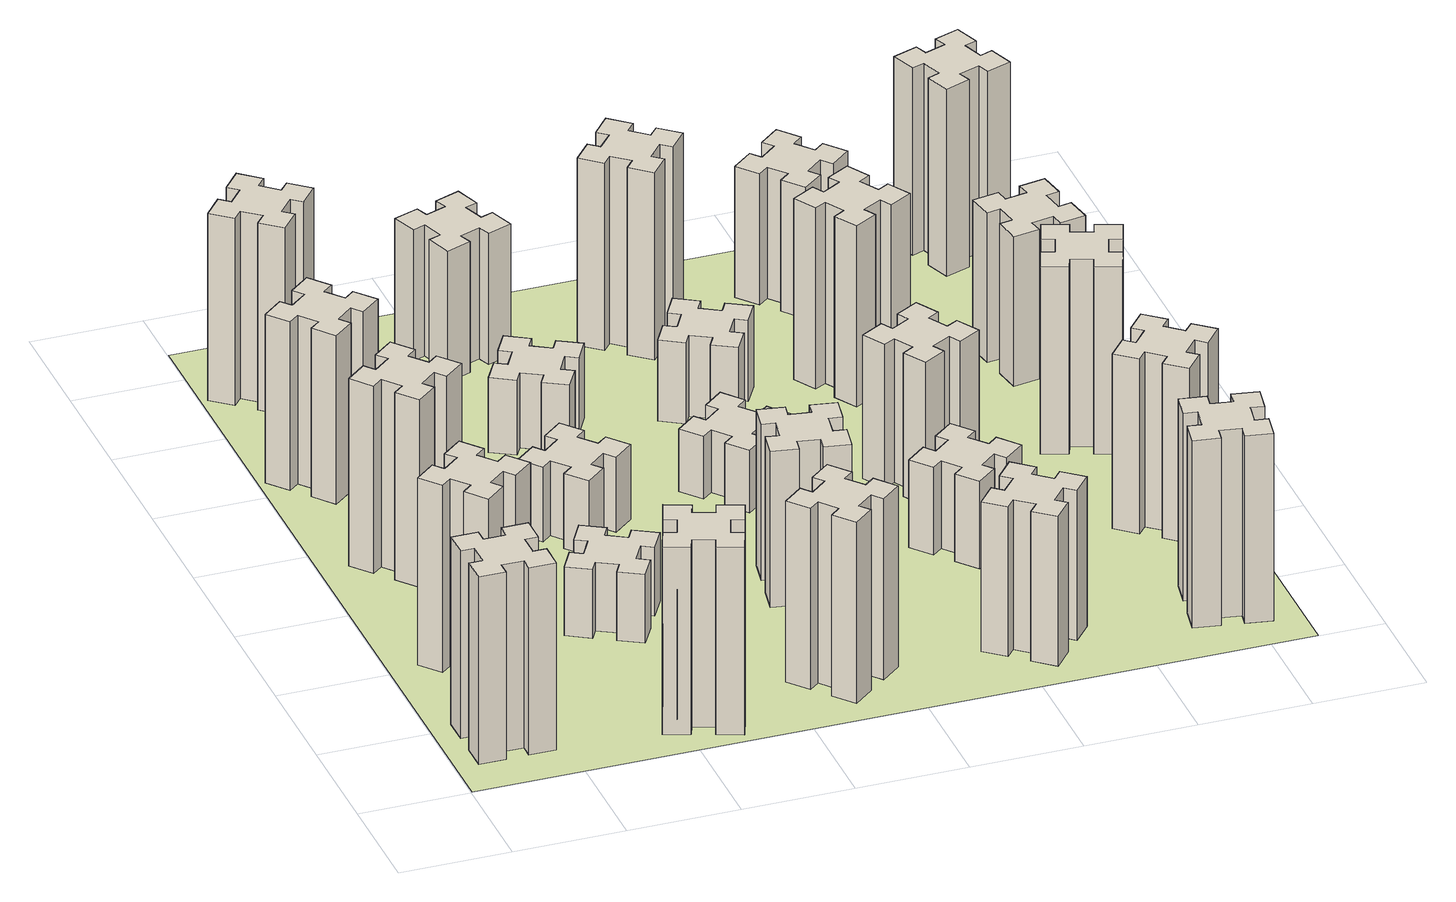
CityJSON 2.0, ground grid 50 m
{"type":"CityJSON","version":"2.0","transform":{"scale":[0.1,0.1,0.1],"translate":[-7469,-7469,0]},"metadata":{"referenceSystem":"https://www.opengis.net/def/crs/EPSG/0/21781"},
"CityObjects":{
"building1":{"type":"Building","attributes":{"class":"1000","function":"1000","usage":"1000","yearOfConstruction":2016,"roofType":"1000","measuredHeight":90,"storeysAboveGround":30,"storeysBelowGround":0},"geometry":[{"type":"Solid","lod":"1","boundaries":[[[[0,1,2,3,4,5,6,7,8,9,10,11,12,13,14,15,16,17,18,19]],[[17,16,20,21]],[[16,15,22,20]],[[15,14,23,22]],[[14,13,24,23]],[[13,12,25,24]],[[12,11,26,25]],[[11,10,27,26]],[[10,9,28,27]],[[9,8,29,28]],[[8,7,30,29]],[[7,6,31,30]],[[6,5,32,31]],[[5,4,33,32]],[[4,3,34,33]],[[3,2,35,34]],[[2,1,36,35]],[[1,0,37,36]],[[0,19,38,37]],[[19,18,39,38]],[[18,17,21,39]],[[24,25,26,27,28,29,30,31,32,33,34,35,36,37,38,39,21,20,22,23]]]]}]},
"building2":{"type":"Building","attributes":{"class":"1000","function":"1000","usage":"1000","yearOfConstruction":2016,"roofType":"1000","measuredHeight":90,"storeysAboveGround":30,"storeysBelowGround":0},"geometry":[{"type":"Solid","lod":"1","boundaries":[[[[40,41,42,43,44,45,46,47,48,49,50,51,52,53,54,55,56,57,58,59]],[[57,56,60,61]],[[56,55,62,60]],[[55,54,63,62]],[[54,53,64,63]],[[53,52,65,64]],[[52,51,66,65]],[[51,50,67,66]],[[50,49,68,67]],[[49,48,69,68]],[[48,47,70,69]],[[47,46,71,70]],[[46,45,72,71]],[[45,44,73,72]],[[44,43,74,73]],[[43,42,75,74]],[[42,41,76,75]],[[41,40,77,76]],[[40,59,78,77]],[[59,58,79,78]],[[58,57,61,79]],[[64,65,66,67,68,69,70,71,72,73,74,75,76,77,78,79,61,60,62,63]]]]}]},
"building3":{"type":"Building","attributes":{"class":"1000","function":"1000","usage":"1000","yearOfConstruction":2016,"roofType":"1000","measuredHeight":90,"storeysAboveGround":30,"storeysBelowGround":0},"geometry":[{"type":"Solid","lod":"1","boundaries":[[[[80,81,82,83,84,85,86,87,88,89,90,91,92,93,94,95,96,97,98,99]],[[97,96,100,101]],[[96,95,102,100]],[[95,94,103,102]],[[94,93,104,103]],[[93,92,105,104]],[[92,91,106,105]],[[91,90,107,106]],[[90,89,108,107]],[[89,88,109,108]],[[88,87,110,109]],[[87,86,111,110]],[[86,85,112,111]],[[85,84,113,112]],[[84,83,114,113]],[[83,82,115,114]],[[82,81,116,115]],[[81,80,117,116]],[[80,99,118,117]],[[99,98,119,118]],[[98,97,101,119]],[[104,105,106,107,108,109,110,111,112,113,114,115,116,117,118,119,101,100,102,103]]]]}]},
"building4":{"type":"Building","attributes":{"class":"1000","function":"1000","usage":"1000","yearOfConstruction":2016,"roofType":"1000","measuredHeight":81,"storeysAboveGround":30,"storeysBelowGround":0},"geometry":[{"type":"Solid","lod":"1","boundaries":[[[[120,121,122,123,124,125,126,127,128,129,130,131,132,133,134,135,136,137,138,139]],[[137,136,140,141]],[[136,135,142,140]],[[135,134,143,142]],[[134,133,144,143]],[[133,132,145,144]],[[132,131,146,145]],[[131,130,147,146]],[[130,129,148,147]],[[129,128,149,148]],[[128,127,150,149]],[[127,126,151,150]],[[126,125,152,151]],[[125,124,153,152]],[[124,123,154,153]],[[123,122,155,154]],[[122,121,156,155]],[[121,120,157,156]],[[120,139,158,157]],[[139,138,159,158]],[[138,137,141,159]],[[144,145,146,147,148,149,150,151,152,153,154,155,156,157,158,159,141,140,142,143]]]]}]},
"building5":{"type":"Building","attributes":{"class":"1000","function":"1000","usage":"1000","yearOfConstruction":2016,"roofType":"1000","measuredHeight":90,"storeysAboveGround":30,"storeysBelowGround":0},"geometry":[{"type":"Solid","lod":"1","boundaries":[[[[160,161,162,163,164,165,166,167,168,169,170,171,172,173,174,175,176,177,178,179]],[[177,176,180,181]],[[176,175,182,180]],[[175,174,183,182]],[[174,173,184,183]],[[173,172,185,184]],[[172,171,186,185]],[[171,170,187,186]],[[170,169,188,187]],[[169,168,189,188]],[[168,167,190,189]],[[167,166,191,190]],[[166,165,192,191]],[[165,164,193,192]],[[164,163,194,193]],[[163,162,195,194]],[[162,161,196,195]],[[161,160,197,196]],[[160,179,198,197]],[[179,178,199,198]],[[178,177,181,199]],[[184,185,186,187,188,189,190,191,192,193,194,195,196,197,198,199,181,180,182,183]]]]}]},
"building6":{"type":"Building","attributes":{"class":"1000","function":"1000","usage":"1000","yearOfConstruction":2016,"roofType":"1000","measuredHeight":90,"storeysAboveGround":30,"storeysBelowGround":0},"geometry":[{"type":"Solid","lod":"1","boundaries":[[[[200,201,202,203,204,205,206,207,208,209,210,211,212,213,214,215,216,217,218,219]],[[217,216,220,221]],[[216,215,222,220]],[[215,214,223,222]],[[214,213,224,223]],[[213,212,225,224]],[[212,211,226,225]],[[211,210,227,226]],[[210,209,228,227]],[[209,208,229,228]],[[208,207,230,229]],[[207,206,231,230]],[[206,205,232,231]],[[205,204,233,232]],[[204,203,234,233]],[[203,202,235,234]],[[202,201,236,235]],[[201,200,237,236]],[[200,219,238,237]],[[219,218,239,238]],[[218,217,221,239]],[[224,225,226,227,228,229,230,231,232,233,234,235,236,237,238,239,221,220,222,223]]]]}]},
"building7":{"type":"Building","attributes":{"class":"1000","function":"1000","usage":"1000","yearOfConstruction":2016,"roofType":"1000","measuredHeight":33,"storeysAboveGround":30,"storeysBelowGround":0},"geometry":[{"type":"Solid","lod":"1","boundaries":[[[[240,241,242,243,244,245,246,247,248,249,250,251,252,253,254,255,256,257,258,259]],[[257,256,260,261]],[[256,255,262,260]],[[255,254,263,262]],[[254,253,264,263]],[[253,252,265,264]],[[252,251,266,265]],[[251,250,267,266]],[[250,249,268,267]],[[249,248,269,268]],[[248,247,270,269]],[[247,246,271,270]],[[246,245,272,271]],[[245,244,273,272]],[[244,243,274,273]],[[243,242,275,274]],[[242,241,276,275]],[[241,240,277,276]],[[240,259,278,277]],[[259,258,279,278]],[[258,257,261,279]],[[264,265,266,267,268,269,270,271,272,273,274,275,276,277,278,279,261,260,262,263]]]]}]},
"building8":{"type":"Building","attributes":{"class":"1000","function":"1000","usage":"1000","yearOfConstruction":2016,"roofType":"1000","measuredHeight":36,"storeysAboveGround":30,"storeysBelowGround":0},"geometry":[{"type":"Solid","lod":"1","boundaries":[[[[280,281,282,283,284,285,286,287,288,289,290,291,292,293,294,295,296,297,298,299]],[[297,296,300,301]],[[296,295,302,300]],[[295,294,303,302]],[[294,293,304,303]],[[293,292,305,304]],[[292,291,306,305]],[[291,290,307,306]],[[290,289,308,307]],[[289,288,309,308]],[[288,287,310,309]],[[287,286,311,310]],[[286,285,312,311]],[[285,284,313,312]],[[284,283,314,313]],[[283,282,315,314]],[[282,281,316,315]],[[281,280,317,316]],[[280,299,318,317]],[[299,298,319,318]],[[298,297,301,319]],[[304,305,306,307,308,309,310,311,312,313,314,315,316,317,318,319,301,300,302,303]]]]}]},
"building9":{"type":"Building","attributes":{"class":"1000","function":"1000","usage":"1000","yearOfConstruction":2016,"roofType":"1000","measuredHeight":87,"storeysAboveGround":30,"storeysBelowGround":0},"geometry":[{"type":"Solid","lod":"1","boundaries":[[[[320,321,322,323,324,325,326,327,328,329,330,331,332,333,334,335,336,337,338,339]],[[337,336,340,341]],[[336,335,342,340]],[[335,334,343,342]],[[334,333,344,343]],[[333,332,345,344]],[[332,331,346,345]],[[331,330,347,346]],[[330,329,348,347]],[[329,328,349,348]],[[328,327,350,349]],[[327,326,351,350]],[[326,325,352,351]],[[325,324,353,352]],[[324,323,354,353]],[[323,322,355,354]],[[322,321,356,355]],[[321,320,357,356]],[[320,339,358,357]],[[339,338,359,358]],[[338,337,341,359]],[[344,345,346,347,348,349,350,351,352,353,354,355,356,357,358,359,341,340,342,343]]]]}]},
"building10":{"type":"Building","attributes":{"class":"1000","function":"1000","usage":"1000","yearOfConstruction":2016,"roofType":"1000","measuredHeight":36,"storeysAboveGround":30,"storeysBelowGround":0},"geometry":[{"type":"Solid","lod":"1","boundaries":[[[[360,361,362,363,364,365,366,367,368,369,370,371,372,373,374,375,376,377,378,379]],[[377,376,380,381]],[[376,375,382,380]],[[375,374,383,382]],[[374,373,384,383]],[[373,372,385,384]],[[372,371,386,385]],[[371,370,387,386]],[[370,369,388,387]],[[369,368,389,388]],[[368,367,390,389]],[[367,366,391,390]],[[366,365,392,391]],[[365,364,393,392]],[[364,363,394,393]],[[363,362,395,394]],[[362,361,396,395]],[[361,360,397,396]],[[360,379,398,397]],[[379,378,399,398]],[[378,377,381,399]],[[384,385,386,387,388,389,390,391,392,393,394,395,396,397,398,399,381,380,382,383]]]]}]},
"building11":{"type":"Building","attributes":{"class":"1000","function":"1000","usage":"1000","yearOfConstruction":2016,"roofType":"1000","measuredHeight":63,"storeysAboveGround":30,"storeysBelowGround":0},"geometry":[{"type":"Solid","lod":"1","boundaries":[[[[400,401,402,403,404,405,406,407,408,409,410,411,412,413,414,415,416,417,418,419]],[[417,416,420,421]],[[416,415,422,420]],[[415,414,423,422]],[[414,413,424,423]],[[413,412,425,424]],[[412,411,426,425]],[[411,410,427,426]],[[410,409,428,427]],[[409,408,429,428]],[[408,407,430,429]],[[407,406,431,430]],[[406,405,432,431]],[[405,404,433,432]],[[404,403,434,433]],[[403,402,435,434]],[[402,401,436,435]],[[401,400,437,436]],[[400,419,438,437]],[[419,418,439,438]],[[418,417,421,439]],[[424,425,426,427,428,429,430,431,432,433,434,435,436,437,438,439,421,420,422,423]]]]}]},
"building12":{"type":"Building","attributes":{"class":"1000","function":"1000","usage":"1000","yearOfConstruction":2016,"roofType":"1000","measuredHeight":75,"storeysAboveGround":30,"storeysBelowGround":0},"geometry":[{"type":"Solid","lod":"1","boundaries":[[[[440,441,442,443,444,445,446,447,448,449,450,451,452,453,454,455,456,457,458,459]],[[457,456,460,461]],[[456,455,462,460]],[[455,454,463,462]],[[454,453,464,463]],[[453,452,465,464]],[[452,451,466,465]],[[451,450,467,466]],[[450,449,468,467]],[[449,448,469,468]],[[448,447,470,469]],[[447,446,471,470]],[[446,445,472,471]],[[445,444,473,472]],[[444,443,474,473]],[[443,442,475,474]],[[442,441,476,475]],[[441,440,477,476]],[[440,459,478,477]],[[459,458,479,478]],[[458,457,461,479]],[[464,465,466,467,468,469,470,471,472,473,474,475,476,477,478,479,461,460,462,463]]]]}]},
"building13":{"type":"Building","attributes":{"class":"1000","function":"1000","usage":"1000","yearOfConstruction":2016,"roofType":"1000","measuredHeight":30,"storeysAboveGround":30,"storeysBelowGround":0},"geometry":[{"type":"Solid","lod":"1","boundaries":[[[[480,481,482,483,484,485,486,487,488,489,490,491,492,493,494,495,496,497,498,499]],[[497,496,500,501]],[[496,495,502,500]],[[495,494,503,502]],[[494,493,504,503]],[[493,492,505,504]],[[492,491,506,505]],[[491,490,507,506]],[[490,489,508,507]],[[489,488,509,508]],[[488,487,510,509]],[[487,486,511,510]],[[486,485,512,511]],[[485,484,513,512]],[[484,483,514,513]],[[483,482,515,514]],[[482,481,516,515]],[[481,480,517,516]],[[480,499,518,517]],[[499,498,519,518]],[[498,497,501,519]],[[504,505,506,507,508,509,510,511,512,513,514,515,516,517,518,519,501,500,502,503]]]]}]},
"building14":{"type":"Building","attributes":{"class":"1000","function":"1000","usage":"1000","yearOfConstruction":2016,"roofType":"1000","measuredHeight":72,"storeysAboveGround":30,"storeysBelowGround":0},"geometry":[{"type":"Solid","lod":"1","boundaries":[[[[520,521,522,523,524,525,526,527,528,529,530,531,532,533,534,535,536,537,538,539]],[[537,536,540,541]],[[536,535,542,540]],[[535,534,543,542]],[[534,533,544,543]],[[533,532,545,544]],[[532,531,546,545]],[[531,530,547,546]],[[530,529,548,547]],[[529,528,549,548]],[[528,527,550,549]],[[527,526,551,550]],[[526,525,552,551]],[[525,524,553,552]],[[524,523,554,553]],[[523,522,555,554]],[[522,521,556,555]],[[521,520,557,556]],[[520,539,558,557]],[[539,538,559,558]],[[538,537,541,559]],[[544,545,546,547,548,549,550,551,552,553,554,555,556,557,558,559,541,540,542,543]]]]}]},
"building15":{"type":"Building","attributes":{"class":"1000","function":"1000","usage":"1000","yearOfConstruction":2016,"roofType":"1000","measuredHeight":39,"storeysAboveGround":30,"storeysBelowGround":0},"geometry":[{"type":"Solid","lod":"1","boundaries":[[[[560,561,562,563,564,565,566,567,568,569,570,571,572,573,574,575,576,577,578,579]],[[577,576,580,581]],[[576,575,582,580]],[[575,574,583,582]],[[574,573,584,583]],[[573,572,585,584]],[[572,571,586,585]],[[571,570,587,586]],[[570,569,588,587]],[[569,568,589,588]],[[568,567,590,589]],[[567,566,591,590]],[[566,565,592,591]],[[565,564,593,592]],[[564,563,594,593]],[[563,562,595,594]],[[562,561,596,595]],[[561,560,597,596]],[[560,579,598,597]],[[579,578,599,598]],[[578,577,581,599]],[[584,585,586,587,588,589,590,591,592,593,594,595,596,597,598,599,581,580,582,583]]]]}]},
"building16":{"type":"Building","attributes":{"class":"1000","function":"1000","usage":"1000","yearOfConstruction":2016,"roofType":"1000","measuredHeight":90,"storeysAboveGround":30,"storeysBelowGround":0},"geometry":[{"type":"Solid","lod":"1","boundaries":[[[[600,601,602,603,604,605,606,607,608,609,610,611,612,613,614,615,616,617,618,619]],[[617,616,620,621]],[[616,615,622,620]],[[615,614,623,622]],[[614,613,624,623]],[[613,612,625,624]],[[612,611,626,625]],[[611,610,627,626]],[[610,609,628,627]],[[609,608,629,628]],[[608,607,630,629]],[[607,606,631,630]],[[606,605,632,631]],[[605,604,633,632]],[[604,603,634,633]],[[603,602,635,634]],[[602,601,636,635]],[[601,600,637,636]],[[600,619,638,637]],[[619,618,639,638]],[[618,617,621,639]],[[624,625,626,627,628,629,630,631,632,633,634,635,636,637,638,639,621,620,622,623]]]]}]},
"building17":{"type":"Building","attributes":{"class":"1000","function":"1000","usage":"1000","yearOfConstruction":2016,"roofType":"1000","measuredHeight":42,"storeysAboveGround":30,"storeysBelowGround":0},"geometry":[{"type":"Solid","lod":"1","boundaries":[[[[640,641,642,643,644,645,646,647,648,649,650,651,652,653,654,655,656,657,658,659]],[[657,656,660,661]],[[656,655,662,660]],[[655,654,663,662]],[[654,653,664,663]],[[653,652,665,664]],[[652,651,666,665]],[[651,650,667,666]],[[650,649,668,667]],[[649,648,669,668]],[[648,647,670,669]],[[647,646,671,670]],[[646,645,672,671]],[[645,644,673,672]],[[644,643,674,673]],[[643,642,675,674]],[[642,641,676,675]],[[641,640,677,676]],[[640,659,678,677]],[[659,658,679,678]],[[658,657,661,679]],[[664,665,666,667,668,669,670,671,672,673,674,675,676,677,678,679,661,660,662,663]]]]}]},
"building18":{"type":"Building","attributes":{"class":"1000","function":"1000","usage":"1000","yearOfConstruction":2016,"roofType":"1000","measuredHeight":69,"storeysAboveGround":30,"storeysBelowGround":0},"geometry":[{"type":"Solid","lod":"1","boundaries":[[[[680,681,682,683,684,685,686,687,688,689,690,691,692,693,694,695,696,697,698,699]],[[697,696,700,701]],[[696,695,702,700]],[[695,694,703,702]],[[694,693,704,703]],[[693,692,705,704]],[[692,691,706,705]],[[691,690,707,706]],[[690,689,708,707]],[[689,688,709,708]],[[688,687,710,709]],[[687,686,711,710]],[[686,685,712,711]],[[685,684,713,712]],[[684,683,714,713]],[[683,682,715,714]],[[682,681,716,715]],[[681,680,717,716]],[[680,699,718,717]],[[699,698,719,718]],[[698,697,701,719]],[[704,705,706,707,708,709,710,711,712,713,714,715,716,717,718,719,701,700,702,703]]]]}]},
"building19":{"type":"Building","attributes":{"class":"1000","function":"1000","usage":"1000","yearOfConstruction":2016,"roofType":"1000","measuredHeight":87,"storeysAboveGround":30,"storeysBelowGround":0},"geometry":[{"type":"Solid","lod":"1","boundaries":[[[[720,721,722,723,724,725,726,727,728,729,730,731,732,733,734,735,736,737,738,739]],[[737,736,740,741]],[[736,735,742,740]],[[735,734,743,742]],[[734,733,744,743]],[[733,732,745,744]],[[732,731,746,745]],[[731,730,747,746]],[[730,729,748,747]],[[729,728,749,748]],[[728,727,750,749]],[[727,726,751,750]],[[726,725,752,751]],[[725,724,753,752]],[[724,723,754,753]],[[723,722,755,754]],[[722,721,756,755]],[[721,720,757,756]],[[720,739,758,757]],[[739,738,759,758]],[[738,737,741,759]],[[744,745,746,747,748,749,750,751,752,753,754,755,756,757,758,759,741,740,742,743]]]]}]},
"building20":{"type":"Building","attributes":{"class":"1000","function":"1000","usage":"1000","yearOfConstruction":2016,"roofType":"1000","measuredHeight":90,"storeysAboveGround":30,"storeysBelowGround":0},"geometry":[{"type":"Solid","lod":"1","boundaries":[[[[760,761,762,763,764,765,766,767,768,769,770,771,772,773,774,775,776,777,778,779]],[[777,776,780,781]],[[776,775,782,780]],[[775,774,783,782]],[[774,773,784,783]],[[773,772,785,784]],[[772,771,786,785]],[[771,770,787,786]],[[770,769,788,787]],[[769,768,789,788]],[[768,767,790,789]],[[767,766,791,790]],[[766,765,792,791]],[[765,764,793,792]],[[764,763,794,793]],[[763,762,795,794]],[[762,761,796,795]],[[761,760,797,796]],[[760,779,798,797]],[[779,778,799,798]],[[778,777,781,799]],[[784,785,786,787,788,789,790,791,792,793,794,795,796,797,798,799,781,780,782,783]]]]}]},
"building21":{"type":"Building","attributes":{"class":"1000","function":"1000","usage":"1000","yearOfConstruction":2016,"roofType":"1000","measuredHeight":63,"storeysAboveGround":30,"storeysBelowGround":0},"geometry":[{"type":"Solid","lod":"1","boundaries":[[[[800,801,802,803,804,805,806,807,808,809,810,811,812,813,814,815,816,817,818,819]],[[817,816,820,821]],[[816,815,822,820]],[[815,814,823,822]],[[814,813,824,823]],[[813,812,825,824]],[[812,811,826,825]],[[811,810,827,826]],[[810,809,828,827]],[[809,808,829,828]],[[808,807,830,829]],[[807,806,831,830]],[[806,805,832,831]],[[805,804,833,832]],[[804,803,834,833]],[[803,802,835,834]],[[802,801,836,835]],[[801,800,837,836]],[[800,819,838,837]],[[819,818,839,838]],[[818,817,821,839]],[[824,825,826,827,828,829,830,831,832,833,834,835,836,837,838,839,821,820,822,823]]]]}]},
"building22":{"type":"Building","attributes":{"class":"1000","function":"1000","usage":"1000","yearOfConstruction":2016,"roofType":"1000","measuredHeight":84,"storeysAboveGround":30,"storeysBelowGround":0},"geometry":[{"type":"Solid","lod":"1","boundaries":[[[[840,841,842,843,844,845,846,847,848,849,850,851,852,853,854,855,856,857,858,859]],[[857,856,860,861]],[[856,855,862,860]],[[855,854,863,862]],[[854,853,864,863]],[[853,852,865,864]],[[852,851,866,865]],[[851,850,867,866]],[[850,849,868,867]],[[849,848,869,868]],[[848,847,870,869]],[[847,846,871,870]],[[846,845,872,871]],[[845,844,873,872]],[[844,843,874,873]],[[843,842,875,874]],[[842,841,876,875]],[[841,840,877,876]],[[840,859,878,877]],[[859,858,879,878]],[[858,857,861,879]],[[864,865,866,867,868,869,870,871,872,873,874,875,876,877,878,879,861,860,862,863]]]]}]},
"building23":{"type":"Building","attributes":{"class":"1000","function":"1000","usage":"1000","yearOfConstruction":2016,"roofType":"1000","measuredHeight":90,"storeysAboveGround":30,"storeysBelowGround":0},"geometry":[{"type":"Solid","lod":"1","boundaries":[[[[880,881,882,883,884,885,886,887,888,889,890,891,892,893,894,895,896,897,898,899]],[[897,896,900,901]],[[896,895,902,900]],[[895,894,903,902]],[[894,893,904,903]],[[893,892,905,904]],[[892,891,906,905]],[[891,890,907,906]],[[890,889,908,907]],[[889,888,909,908]],[[888,887,910,909]],[[887,886,911,910]],[[886,885,912,911]],[[885,884,913,912]],[[884,883,914,913]],[[883,882,915,914]],[[882,881,916,915]],[[881,880,917,916]],[[880,899,918,917]],[[899,898,919,918]],[[898,897,901,919]],[[904,905,906,907,908,909,910,911,912,913,914,915,916,917,918,919,901,900,902,903]]]]}]},
"building24":{"type":"Building","attributes":{"class":"1000","function":"1000","usage":"1000","yearOfConstruction":2016,"roofType":"1000","measuredHeight":72,"storeysAboveGround":30,"storeysBelowGround":0},"geometry":[{"type":"Solid","lod":"1","boundaries":[[[[920,921,922,923,924,925,926,927,928,929,930,931,932,933,934,935,936,937,938,939]],[[937,936,940,941]],[[936,935,942,940]],[[935,934,943,942]],[[934,933,944,943]],[[933,932,945,944]],[[932,931,946,945]],[[931,930,947,946]],[[930,929,948,947]],[[929,928,949,948]],[[928,927,950,949]],[[927,926,951,950]],[[926,925,952,951]],[[925,924,953,952]],[[924,923,954,953]],[[923,922,955,954]],[[922,921,956,955]],[[921,920,957,956]],[[920,939,958,957]],[[939,938,959,958]],[[938,937,941,959]],[[944,945,946,947,948,949,950,951,952,953,954,955,956,957,958,959,941,940,942,943]]]]}]},
"building25":{"type":"Building","attributes":{"class":"1000","function":"1000","usage":"1000","yearOfConstruction":2016,"roofType":"1000","measuredHeight":90,"storeysAboveGround":30,"storeysBelowGround":0},"geometry":[{"type":"Solid","lod":"1","boundaries":[[[[960,961,962,963,964,965,966,967,968,969,970,971,972,973,974,975,976,977,978,979]],[[977,976,980,981]],[[976,975,982,980]],[[975,974,983,982]],[[974,973,984,983]],[[973,972,985,984]],[[972,971,986,985]],[[971,970,987,986]],[[970,969,988,987]],[[969,968,989,988]],[[968,967,990,989]],[[967,966,991,990]],[[966,965,992,991]],[[965,964,993,992]],[[964,963,994,993]],[[963,962,995,994]],[[962,961,996,995]],[[961,960,997,996]],[[960,979,998,997]],[[979,978,999,998]],[[978,977,981,999]],[[984,985,986,987,988,989,990,991,992,993,994,995,996,997,998,999,981,980,982,983]]]]}]},
"landuse1":{"type":"LandUse","attributes":{"name":"plot1","function":"1010"},"geometry":[{"type":"MultiSurface","lod":"1","boundaries":[[[1000,1001,1002,1003]]]}]}
},
"vertices":[
[165,425,0],[165,325,0],[105,325,0],[105,205,0],[225,205,0],[225,265,0],[325,265,0],[325,205,0],[445,205,0],[445,325,0],[385,325,0],[385,425,0],[445,425,0],[445,545,0],[325,545,0],[325,485,0],[225,485,0],[225,545,0],[105,545,0],[105,425,0],[225,485,900],[225,545,900],[325,485,900],[325,545,900],[445,545,900],[445,425,900],[385,425,900],[385,325,900],[445,325,900],[445,205,900],[325,205,900],[325,265,900],[225,265,900],[225,205,900],[105,205,900],[105,325,900],[165,325,900],[165,425,900],[105,425,900],[105,545,900],
[492,1048,0],[427,1124,0],[473,1163,0],[396,1255,0],[304,1178,0],[343,1132,0],[266,1067,0],[228,1113,0],[136,1036,0],[213,944,0],[259,983,0],[323,906,0],[277,868,0],[354,776,0],[446,853,0],[408,899,0],[484,963,0],[523,917,0],[615,994,0],[538,1086,0],[484,963,900],[523,917,900],[408,899,900],[446,853,900],[354,776,900],[277,868,900],[323,906,900],[259,983,900],[213,944,900],[136,1036,900],[228,1113,900],[266,1067,900],[343,1132,900],[304,1178,900],[396,1255,900],[473,1163,900],[427,1124,900],[492,1048,900],[538,1086,900],[615,994,900],
[492,1888,0],[427,1964,0],[473,2003,0],[396,2095,0],[304,2018,0],[343,1972,0],[266,1907,0],[228,1953,0],[136,1876,0],[213,1784,0],[259,1823,0],[323,1746,0],[277,1708,0],[354,1616,0],[446,1693,0],[408,1739,0],[484,1803,0],[523,1757,0],[615,1834,0],[538,1926,0],[484,1803,900],[523,1757,900],[408,1739,900],[446,1693,900],[354,1616,900],[277,1708,900],[323,1746,900],[259,1823,900],[213,1784,900],[136,1876,900],[228,1953,900],[266,1907,900],[343,1972,900],[304,2018,900],[396,2095,900],[473,2003,900],[427,1964,900],[492,1888,900],[538,1926,900],[615,1834,900],
[243,2712,0],[166,2647,0],[128,2693,0],[36,2616,0],[113,2524,0],[159,2563,0],[223,2486,0],[177,2448,0],[254,2356,0],[346,2433,0],[308,2479,0],[384,2543,0],[423,2497,0],[515,2574,0],[438,2666,0],[392,2628,0],[327,2704,0],[373,2743,0],[296,2835,0],[204,2758,0],[327,2704,810],[373,2743,810],[392,2628,810],[438,2666,810],[515,2574,810],[423,2497,810],[384,2543,810],[308,2479,810],[346,2433,810],[254,2356,810],[177,2448,810],[223,2486,810],[159,2563,810],[113,2524,810],[36,2616,810],[128,2693,810],[166,2647,810],[243,2712,810],[204,2758,810],[296,2835,810],
[1029,360,0],[995,266,0],[939,287,0],[897,174,0],[1010,133,0],[1031,189,0],[1125,155,0],[1104,99,0],[1217,57,0],[1258,170,0],[1202,191,0],[1236,285,0],[1292,264,0],[1333,377,0],[1220,418,0],[1200,362,0],[1106,396,0],[1127,452,0],[1014,493,0],[973,380,0],[1106,396,900],[1127,452,900],[1200,362,900],[1220,418,900],[1333,377,900],[1292,264,900],[1236,285,900],[1202,191,900],[1258,170,900],[1217,57,900],[1104,99,900],[1125,155,900],[1031,189,900],[1010,133,900],[897,174,900],[939,287,900],[995,266,900],[1029,360,900],[973,380,900],[1014,493,900],
[384,3387,0],[308,3452,0],[346,3498,0],[254,3575,0],[177,3483,0],[223,3444,0],[159,3368,0],[113,3406,0],[36,3314,0],[128,3237,0],[166,3283,0],[243,3219,0],[204,3173,0],[296,3096,0],[373,3188,0],[327,3226,0],[392,3303,0],[438,3264,0],[515,3356,0],[423,3433,0],[392,3303,900],[438,3264,900],[327,3226,900],[373,3188,900],[296,3096,900],[204,3173,900],[243,3219,900],[166,3283,900],[128,3237,900],[36,3314,900],[113,3406,900],[159,3368,900],[223,3444,900],[177,3483,900],[254,3575,900],[346,3498,900],[308,3452,900],[384,3387,900],[423,3433,900],[515,3356,900],
[1086,1017,0],[1136,1104,0],[1188,1074,0],[1248,1178,0],[1144,1238,0],[1114,1186,0],[1027,1236,0],[1057,1288,0],[953,1348,0],[893,1244,0],[945,1214,0],[895,1127,0],[843,1157,0],[783,1053,0],[887,993,0],[917,1045,0],[1004,995,0],[974,943,0],[1078,883,0],[1138,987,0],[1004,995,330],[974,943,330],[917,1045,330],[887,993,330],[783,1053,330],[843,1157,330],[895,1127,330],[945,1214,330],[893,1244,330],[953,1348,330],[1057,1288,330],[1027,1236,330],[1114,1186,330],[1144,1238,330],[1248,1178,330],[1188,1074,330],[1136,1104,330],[1086,1017,330],[1138,987,330],[1078,883,330],
[1083,1972,0],[1006,1907,0],[968,1953,0],[876,1876,0],[953,1784,0],[999,1823,0],[1063,1746,0],[1017,1708,0],[1094,1616,0],[1186,1693,0],[1148,1739,0],[1224,1803,0],[1263,1757,0],[1355,1834,0],[1278,1926,0],[1232,1888,0],[1167,1964,0],[1213,2003,0],[1136,2095,0],[1044,2018,0],[1167,1964,360],[1213,2003,360],[1232,1888,360],[1278,1926,360],[1355,1834,360],[1263,1757,360],[1224,1803,360],[1148,1739,360],[1186,1693,360],[1094,1616,360],[1017,1708,360],[1063,1746,360],[999,1823,360],[953,1784,360],[876,1876,360],[968,1953,360],[1006,1907,360],[1083,1972,360],[1044,2018,360],[1136,2095,360],
[1639,343,0],[1703,266,0],[1657,228,0],[1734,136,0],[1826,213,0],[1788,259,0],[1864,323,0],[1903,277,0],[1995,354,0],[1918,446,0],[1872,408,0],[1807,484,0],[1853,523,0],[1776,615,0],[1684,538,0],[1723,492,0],[1646,427,0],[1608,473,0],[1516,396,0],[1593,304,0],[1646,427,870],[1608,473,870],[1723,492,870],[1684,538,870],[1776,615,870],[1853,523,870],[1807,484,870],[1872,408,870],[1918,446,870],[1995,354,870],[1903,277,870],[1864,323,870],[1788,259,870],[1826,213,870],[1734,136,870],[1657,228,870],[1703,266,870],[1639,343,870],[1593,304,870],[1516,396,870],
[1314,2666,0],[1227,2716,0],[1257,2768,0],[1153,2828,0],[1093,2724,0],[1145,2694,0],[1095,2607,0],[1043,2637,0],[983,2533,0],[1087,2473,0],[1117,2525,0],[1204,2475,0],[1174,2423,0],[1278,2363,0],[1338,2467,0],[1286,2497,0],[1336,2584,0],[1388,2554,0],[1448,2658,0],[1344,2718,0],[1336,2584,360],[1388,2554,360],[1286,2497,360],[1338,2467,360],[1278,2363,360],[1174,2423,360],[1204,2475,360],[1117,2525,360],[1087,2473,360],[983,2533,360],[1043,2637,360],[1095,2607,360],[1145,2694,360],[1093,2724,360],[1153,2828,360],[1257,2768,360],[1227,2716,360],[1314,2666,360],[1344,2718,360],[1448,2658,360],
[1125,3456,0],[1031,3422,0],[1010,3478,0],[897,3437,0],[939,3324,0],[995,3345,0],[1029,3251,0],[973,3230,0],[1014,3117,0],[1127,3159,0],[1106,3215,0],[1200,3249,0],[1220,3193,0],[1333,3234,0],[1292,3347,0],[1236,3326,0],[1202,3420,0],[1258,3440,0],[1217,3553,0],[1104,3512,0],[1202,3420,630],[1258,3440,630],[1236,3326,630],[1292,3347,630],[1333,3234,630],[1220,3193,630],[1200,3249,630],[1106,3215,630],[1127,3159,630],[1014,3117,630],[973,3230,630],[1029,3251,630],[995,3345,630],[939,3324,630],[897,3437,630],[1010,3478,630],[1031,3422,630],[1125,3456,630],[1104,3512,630],[1217,3553,630],
[1955,1047,0],[1972,1145,0],[2031,1135,0],[2052,1253,0],[1934,1274,0],[1924,1215,0],[1825,1232,0],[1836,1291,0],[1717,1312,0],[1697,1194,0],[1756,1184,0],[1738,1085,0],[1679,1096,0],[1658,977,0],[1777,957,0],[1787,1016,0],[1885,998,0],[1875,939,0],[1993,918,0],[2014,1037,0],[1885,998,750],[1875,939,750],[1787,1016,750],[1777,957,750],[1658,977,750],[1679,1096,750],[1738,1085,750],[1756,1184,750],[1697,1194,750],[1717,1312,750],[1836,1291,750],[1825,1232,750],[1924,1215,750],[1934,1274,750],[2052,1253,750],[2031,1135,750],[1972,1145,750],[1955,1047,750],[2014,1037,750],[1993,918,750],
[1972,1988,0],[1907,2064,0],[1953,2103,0],[1876,2195,0],[1784,2118,0],[1823,2072,0],[1746,2007,0],[1708,2053,0],[1616,1976,0],[1693,1884,0],[1739,1923,0],[1803,1846,0],[1757,1808,0],[1834,1716,0],[1926,1793,0],[1888,1839,0],[1964,1903,0],[2003,1857,0],[2095,1934,0],[2018,2026,0],[1964,1903,300],[2003,1857,300],[1888,1839,300],[1926,1793,300],[1834,1716,300],[1757,1808,300],[1803,1846,300],[1739,1923,300],[1693,1884,300],[1616,1976,300],[1708,2053,300],[1746,2007,300],[1823,2072,300],[1784,2118,300],[1876,2195,300],[1953,2103,300],[1907,2064,300],[1972,1988,300],[2018,2026,300],[2095,1934,300],
[2486,323,0],[2563,259,0],[2524,213,0],[2616,136,0],[2693,228,0],[2647,266,0],[2712,343,0],[2758,304,0],[2835,396,0],[2743,473,0],[2704,427,0],[2628,492,0],[2666,538,0],[2574,615,0],[2497,523,0],[2543,484,0],[2479,408,0],[2433,446,0],[2356,354,0],[2448,277,0],[2479,408,720],[2433,446,720],[2543,484,720],[2497,523,720],[2574,615,720],[2666,538,720],[2628,492,720],[2704,427,720],[2743,473,720],[2835,396,720],[2758,304,720],[2712,343,720],[2647,266,720],[2693,228,720],[2616,136,720],[2524,213,720],[2563,259,720],[2486,323,720],[2448,277,720],[2356,354,720],
[2026,2497,0],[2076,2584,0],[2128,2554,0],[2188,2658,0],[2084,2718,0],[2054,2666,0],[1967,2716,0],[1997,2768,0],[1893,2828,0],[1833,2724,0],[1885,2694,0],[1835,2607,0],[1783,2637,0],[1723,2533,0],[1827,2473,0],[1857,2525,0],[1944,2475,0],[1914,2423,0],[2018,2363,0],[2078,2467,0],[1944,2475,390],[1914,2423,390],[1857,2525,390],[1827,2473,390],[1723,2533,390],[1783,2637,390],[1835,2607,390],[1885,2694,390],[1833,2724,390],[1893,2828,390],[1997,2768,390],[1967,2716,390],[2054,2666,390],[2084,2718,390],[2188,2658,390],[2128,2554,390],[2076,2584,390],[2026,2497,390],[2078,2467,390],[2018,2363,390],
[1746,3183,0],[1823,3119,0],[1784,3073,0],[1876,2996,0],[1953,3088,0],[1907,3126,0],[1972,3203,0],[2018,3164,0],[2095,3256,0],[2003,3333,0],[1964,3287,0],[1888,3352,0],[1926,3398,0],[1834,3475,0],[1757,3383,0],[1803,3344,0],[1739,3268,0],[1693,3306,0],[1616,3214,0],[1708,3137,0],[1739,3268,900],[1693,3306,900],[1803,3344,900],[1757,3383,900],[1834,3475,900],[1926,3398,900],[1888,3352,900],[1964,3287,900],[2003,3333,900],[2095,3256,900],[2018,3164,900],[1972,3203,900],[1907,3126,900],[1953,3088,900],[1876,2996,900],[1784,3073,900],[1823,3119,900],[1746,3183,900],[1708,3137,900],[1616,3214,900],
[2563,1332,0],[2486,1267,0],[2448,1313,0],[2356,1236,0],[2433,1144,0],[2479,1183,0],[2543,1106,0],[2497,1068,0],[2574,976,0],[2666,1053,0],[2628,1099,0],[2704,1163,0],[2743,1117,0],[2835,1194,0],[2758,1286,0],[2712,1248,0],[2647,1324,0],[2693,1363,0],[2616,1455,0],[2524,1378,0],[2647,1324,420],[2693,1363,420],[2712,1248,420],[2758,1286,420],[2835,1194,420],[2743,1117,420],[2704,1163,420],[2628,1099,420],[2666,1053,420],[2574,976,420],[2497,1068,420],[2543,1106,420],[2479,1183,420],[2433,1144,420],[2356,1236,420],[2448,1313,420],[2486,1267,420],[2563,1332,420],[2524,1378,420],[2616,1455,420],
[2475,1744,0],[2525,1657,0],[2473,1627,0],[2533,1523,0],[2637,1583,0],[2607,1635,0],[2694,1685,0],[2724,1633,0],[2828,1693,0],[2768,1797,0],[2716,1767,0],[2666,1854,0],[2718,1884,0],[2658,1988,0],[2554,1928,0],[2584,1876,0],[2497,1826,0],[2467,1878,0],[2363,1818,0],[2423,1714,0],[2497,1826,690],[2467,1878,690],[2584,1876,690],[2554,1928,690],[2658,1988,690],[2718,1884,690],[2666,1854,690],[2716,1767,690],[2768,1797,690],[2828,1693,690],[2724,1633,690],[2694,1685,690],[2607,1635,690],[2637,1583,690],[2533,1523,690],[2473,1627,690],[2525,1657,690],[2475,1744,690],[2423,1714,690],[2363,1818,690],
[2607,2475,0],[2694,2525,0],[2724,2473,0],[2828,2533,0],[2768,2637,0],[2716,2607,0],[2666,2694,0],[2718,2724,0],[2658,2828,0],[2554,2768,0],[2584,2716,0],[2497,2666,0],[2467,2718,0],[2363,2658,0],[2423,2554,0],[2475,2584,0],[2525,2497,0],[2473,2467,0],[2533,2363,0],[2637,2423,0],[2525,2497,870],[2473,2467,870],[2475,2584,870],[2423,2554,870],[2363,2658,870],[2467,2718,870],[2497,2666,870],[2584,2716,870],[2554,2768,870],[2658,2828,870],[2718,2724,870],[2666,2694,870],[2716,2607,870],[2768,2637,870],[2828,2533,870],[2724,2473,870],[2694,2525,870],[2607,2475,870],[2637,2423,870],[2533,2363,870],
[3504,475,0],[3405,492,0],[3416,551,0],[3297,572,0],[3277,454,0],[3336,444,0],[3318,345,0],[3259,356,0],[3238,237,0],[3357,217,0],[3367,276,0],[3465,258,0],[3455,199,0],[3573,178,0],[3594,297,0],[3535,307,0],[3552,405,0],[3611,395,0],[3632,513,0],[3514,534,0],[3552,405,900],[3611,395,900],[3535,307,900],[3594,297,900],[3573,178,900],[3455,199,900],[3465,258,900],[3367,276,900],[3357,217,900],[3238,237,900],[3259,356,900],[3318,345,900],[3336,444,900],[3277,454,900],[3297,572,900],[3416,551,900],[3405,492,900],[3504,475,900],[3514,534,900],[3632,513,900],
[2712,3368,0],[2647,3444,0],[2693,3483,0],[2616,3575,0],[2524,3498,0],[2563,3452,0],[2486,3387,0],[2448,3433,0],[2356,3356,0],[2433,3264,0],[2479,3303,0],[2543,3226,0],[2497,3188,0],[2574,3096,0],[2666,3173,0],[2628,3219,0],[2704,3283,0],[2743,3237,0],[2835,3314,0],[2758,3406,0],[2704,3283,630],[2743,3237,630],[2628,3219,630],[2666,3173,630],[2574,3096,630],[2497,3188,630],[2543,3226,630],[2479,3303,630],[2433,3264,630],[2356,3356,630],[2448,3433,630],[2486,3387,630],[2563,3452,630],[2524,3498,630],[2616,3575,630],[2693,3483,630],[2647,3444,630],[2712,3368,630],[2758,3406,630],[2835,3314,630],
[3487,1006,0],[3552,1083,0],[3598,1044,0],[3675,1136,0],[3583,1213,0],[3544,1167,0],[3468,1232,0],[3506,1278,0],[3414,1355,0],[3337,1263,0],[3383,1224,0],[3319,1148,0],[3273,1186,0],[3196,1094,0],[3288,1017,0],[3326,1063,0],[3403,999,0],[3364,953,0],[3456,876,0],[3533,968,0],[3403,999,840],[3364,953,840],[3326,1063,840],[3288,1017,840],[3196,1094,840],[3273,1186,840],[3319,1148,840],[3383,1224,840],[3337,1263,840],[3414,1355,840],[3506,1278,840],[3468,1232,840],[3544,1167,840],[3583,1213,840],[3675,1136,840],[3598,1044,840],[3552,1083,840],[3487,1006,840],[3533,968,840],[3456,876,840],
[3420,1942,0],[3326,1976,0],[3347,2032,0],[3234,2073,0],[3193,1960,0],[3249,1940,0],[3215,1846,0],[3159,1867,0],[3117,1754,0],[3230,1713,0],[3251,1769,0],[3345,1735,0],[3324,1679,0],[3437,1637,0],[3478,1750,0],[3422,1771,0],[3456,1865,0],[3512,1844,0],[3553,1957,0],[3440,1998,0],[3456,1865,900],[3512,1844,900],[3422,1771,900],[3478,1750,900],[3437,1637,900],[3324,1679,900],[3345,1735,900],[3251,1769,900],[3230,1713,900],[3117,1754,900],[3159,1867,900],[3215,1846,900],[3249,1940,900],[3193,1960,900],[3234,2073,900],[3347,2032,900],[3326,1976,900],[3420,1942,900],[3440,1998,900],[3553,1957,900],
[3365,2612,0],[3267,2595,0],[3257,2654,0],[3138,2633,0],[3159,2515,0],[3218,2525,0],[3236,2427,0],[3177,2417,0],[3197,2298,0],[3316,2319,0],[3305,2378,0],[3404,2396,0],[3414,2337,0],[3532,2357,0],[3511,2476,0],[3452,2465,0],[3435,2564,0],[3494,2574,0],[3473,2692,0],[3355,2671,0],[3435,2564,720],[3494,2574,720],[3452,2465,720],[3511,2476,720],[3532,2357,720],[3414,2337,720],[3404,2396,720],[3305,2378,720],[3316,2319,720],[3197,2298,720],[3177,2417,720],[3236,2427,720],[3218,2525,720],[3159,2515,720],[3138,2633,720],[3257,2654,720],[3267,2595,720],[3365,2612,720],[3355,2671,720],[3473,2692,720],
[3215,3445,0],[3249,3351,0],[3193,3330,0],[3234,3217,0],[3347,3259,0],[3326,3315,0],[3420,3349,0],[3440,3293,0],[3553,3334,0],[3512,3447,0],[3456,3426,0],[3422,3520,0],[3478,3540,0],[3437,3653,0],[3324,3612,0],[3345,3556,0],[3251,3522,0],[3230,3578,0],[3117,3537,0],[3159,3424,0],[3251,3522,900],[3230,3578,900],[3345,3556,900],[3324,3612,900],[3437,3653,900],[3478,3540,900],[3422,3520,900],[3456,3426,900],[3512,3447,900],[3553,3334,900],[3440,3293,900],[3420,3349,900],[3326,3315,900],[3347,3259,900],[3234,3217,900],[3193,3330,900],[3249,3351,900],[3215,3445,900],[3159,3424,900],[3117,3537,900],
[5,3705,0],[3705,3705,0],[3705,5,0],[5,5,0]
]}
